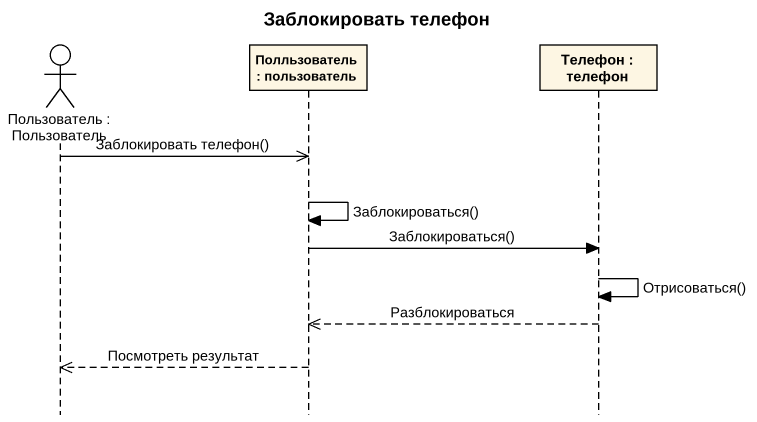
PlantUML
@startuml
title Заблокировать телефон
hide footbox
actor "Пользователь : Пользователь" as Пользователь
participant "Полльзователь : пользователь" as Полльзователь
participant "Телефон : телефон" as Телефон

Пользователь ->> Полльзователь : Заблокировать телефон()
Полльзователь -> Полльзователь : Заблокироваться()
Полльзователь -> Телефон : Заблокироваться()
Телефон -> Телефон : Отрисоваться()
Телефон -->> Полльзователь : Разблокироваться
Полльзователь -->> Пользователь : Посмотреть результат
@enduml
